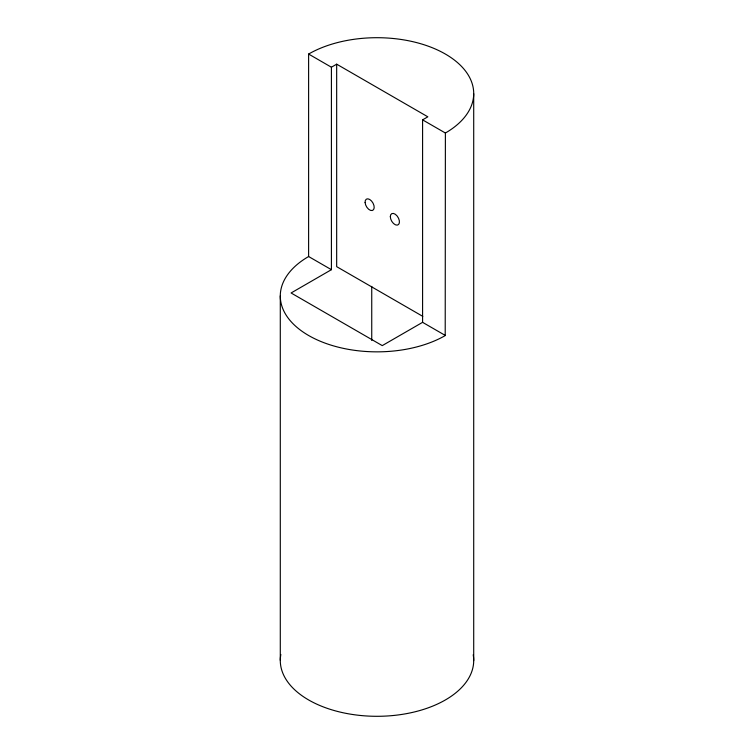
<?xml version="1.0" encoding="UTF-8"?>
<svg xmlns="http://www.w3.org/2000/svg" width="754" height="754" viewBox="0 0 754 754"><rect width="100%" height="100%" fill="white"/><g stroke="black" fill="none" stroke-linecap="round" stroke-linejoin="round"><path stroke-width="1.13" d="M308.612 54.052L308.791 53.949A96.71 55.834 0 0 1 444.964 53.817A96.71 55.834 0 0 1 446.396 132.431L445.388 133.015L445.209 335.596A96.71 55.834 0 0 1 309.036 335.737A96.71 55.834 0 0 1 307.604 257.123L308.612 256.53L308.612 54.052L331.411 67.219L336.67 64.175L427.848 116.823L422.589 119.858L422.589 322.335L382.259 345.615L291.082 292.976L331.411 269.687L331.411 67.219M422.589 119.858L445.388 133.015M422.787 316.369L336.67 266.652L336.67 64.175M308.612 256.53L331.411 269.687M422.589 322.335L445.388 335.492M473.71 93.684L473.71 660.608M371.741 286.379L371.741 340.459M280.29 295.87L280.29 660.316M473.21 654.774A96.71 55.834 0 0 1 376.746 716.3A96.71 55.834 0 0 1 280.846 654.481M365.096 202.553A6.447 3.723 60 0 0 372.269 210.517A6.447 3.723 60 0 0 371.543 201.016A6.447 3.723 60 0 0 365.096 202.553M390.327 216.643A6.447 3.723 60 0 0 397.169 225.144A6.447 3.723 60 0 0 397.169 216.03A6.447 3.723 60 0 0 390.327 216.643"/></g></svg>
